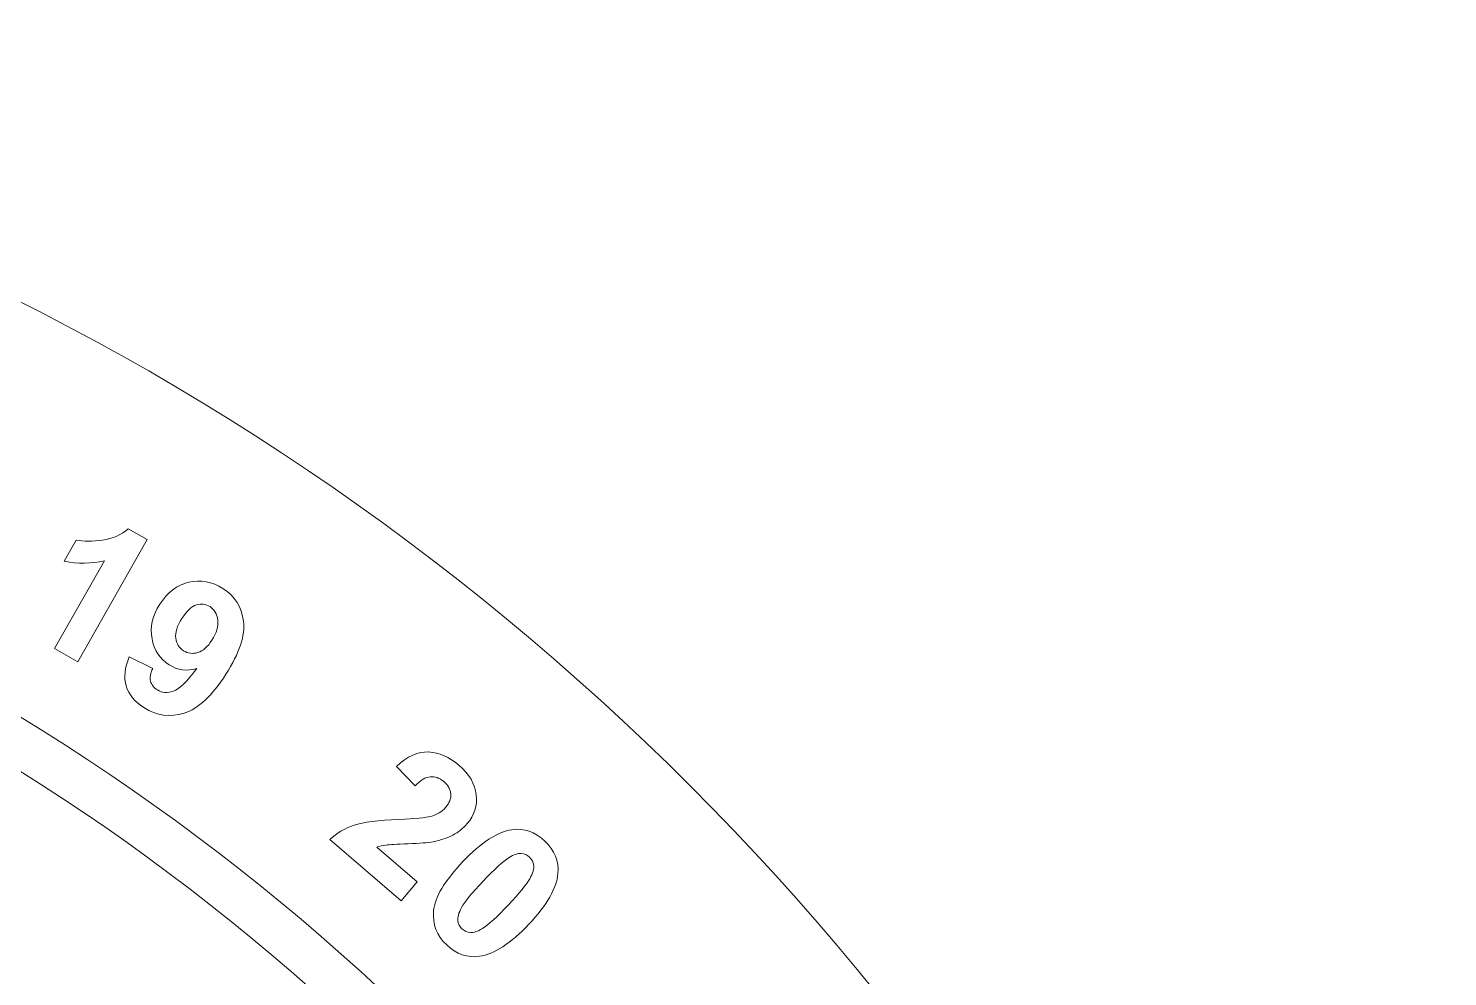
# Model space of a CAD drawing. Header units: millimetres. Extents: x -84 to 196, y -140 to 140.
# Drawn here: x 118.9 to 195.7, y 88.7 to 140 of the extents above; entities that cross this region are included whole.
import ezdxf

# ---------------------------------------------------------------- set-up
doc = ezdxf.new("R2010")
doc.units = ezdxf.units.MM
doc.header["$MEASUREMENT"] = 0
doc.layers.add('Layer 1', color=7, linetype='Continuous')

msp = doc.modelspace()

# ---------------------------------------------------------------- linework, layer by layer
at = {"layer": 'Layer 1', "color": 250, "lineweight": 9}
for points, knots in [([(55.7075, 140.0117), (133.0273, 140.0117), (195.7074, 77.3315), (195.7074, 0.0116), (195.7074, 0.0116), (195.7074, -77.3083), (133.0273, -139.9884), (55.7074, -139.9884), (55.7074, -139.9884), (-21.6125, -139.9884), (-84.2927, -77.3083), (-84.2927, 0.0116), (-84.2927, 0.0116), (-84.2927, 77.3315), (-21.6125, 140.0116), (55.7075, 140.0117)], [0, 0, 0, 0, 0.2, 0.2, 0.2, 0.2, 0.4, 0.4, 0.4, 0.4, 0.6, 0.6, 0.6, 0.6, 1, 1, 1, 1]), ([(56.199, 120.1045), (122.473, 120.1045), (176.1989, 66.3785), (176.1989, 0.1044), (176.1989, 0.1044), (176.1989, -66.1697), (122.473, -119.8956), (56.1989, -119.8956), (56.1989, -119.8956), (-10.0752, -119.8956), (-63.8011, -66.1697), (-63.8011, 0.1044), (-63.8011, 0.1044), (-63.8011, 66.3785), (-10.0752, 120.1044), (56.199, 120.1045)], [0, 0, 0, 0, 0.2, 0.2, 0.2, 0.2, 0.4, 0.4, 0.4, 0.4, 0.6, 0.6, 0.6, 0.6, 1, 1, 1, 1]), ([(56.199, 117.6046), (121.0925, 117.6046), (173.6989, 64.9979), (173.6989, 0.1044), (173.6989, 0.1044), (173.6989, -64.7891), (121.0924, -117.3956), (56.1989, -117.3956), (56.1989, -117.3956), (-8.6946, -117.3956), (-61.3011, -64.7891), (-61.3011, 0.1044), (-61.3011, 0.1044), (-61.3011, 64.998), (-8.6946, 117.6044), (56.199, 117.6046)], [0, 0, 0, 0, 0.2, 0.2, 0.2, 0.2, 0.4, 0.4, 0.4, 0.4, 0.6, 0.6, 0.6, 0.6, 1, 1, 1, 1]), ([(121.5545, 105.7213), (121.5545, 105.7213), (120.2938, 106.4374), (120.2938, 106.4374), (120.2938, 106.4374), (120.2938, 106.4374), (122.9906, 111.1934), (122.9906, 111.1934), (122.9906, 111.1934), (122.2859, 111.0246), (121.561, 111.0129), (120.8178, 111.1616), (120.8178, 111.1616), (120.8178, 111.1616), (121.4674, 112.3072), (121.4674, 112.3072), (121.4674, 112.3072), (121.8577, 112.2277), (122.3321, 112.2296), (122.8891, 112.3113), (122.8891, 112.3113), (123.4464, 112.393), (123.9093, 112.5941), (124.28, 112.9131), (124.28, 112.9131), (124.28, 112.9131), (125.3056, 112.3317), (125.3056, 112.3317), (125.3056, 112.3317), (125.3056, 112.3317), (121.5545, 105.7213), (121.5545, 105.7213)], [0, 0, 0, 0, 0.1111111, 0.1111111, 0.1111111, 0.1111111, 0.2222222, 0.2222222, 0.2222222, 0.2222222, 0.3333333, 0.3333333, 0.3333333, 0.3333333, 0.4444444, 0.4444444, 0.4444444, 0.4444444, 0.5555556, 0.5555556, 0.5555556, 0.5555556, 0.6666667, 0.6666667, 0.6666667, 0.6666667, 0.7777778, 0.7777778, 0.7777778, 0.7777778, 1, 1, 1, 1]), ([(124.3382, 105.9809), (124.3382, 105.9809), (125.6036, 105.3545), (125.6036, 105.3545), (125.6036, 105.3545), (125.4796, 105.0947), (125.4416, 104.8687), (125.4882, 104.6749), (125.4882, 104.6749), (125.5367, 104.4811), (125.6608, 104.321), (125.8607, 104.1931), (125.8607, 104.1931), (126.1136, 104.0321), (126.4029, 104.0101), (126.727, 104.1297), (126.727, 104.1297), (127.053, 104.2491), (127.4727, 104.6583), (127.9902, 105.3573), (127.9902, 105.3573), (127.4546, 105.1965), (126.9552, 105.2648), (126.4936, 105.5592), (126.4936, 105.5592), (125.9931, 105.8799), (125.6824, 106.3496), (125.567, 106.9701), (125.567, 106.9701), (125.4498, 107.5888), (125.5901, 108.2102), (125.9862, 108.8309), (125.9862, 108.8309), (126.3999, 109.4784), (126.9238, 109.8772), (127.5617, 110.0263), (127.5617, 110.0263), (128.1998, 110.1771), (128.8157, 110.0632), (129.41, 109.6828), (129.41, 109.6828), (130.0573, 109.2694), (130.4283, 108.6799), (130.5232, 107.9147), (130.5232, 107.9147), (130.6199, 107.1497), (130.301, 106.194), (129.5684, 105.048), (129.5684, 105.048), (128.8236, 103.8808), (128.0697, 103.1774), (127.3087, 102.9378), (127.3087, 102.9378), (126.546, 102.6968), (125.8187, 102.7977), (125.1237, 103.2411), (125.1237, 103.2411), (124.6251, 103.5602), (124.3076, 103.9504), (124.1682, 104.412), (124.1682, 104.412), (124.0306, 104.8736), (124.0864, 105.3958), (124.3382, 105.9809)], [0, 0, 0, 0, 0.0588235, 0.0588235, 0.0588235, 0.0588235, 0.1176471, 0.1176471, 0.1176471, 0.1176471, 0.1764706, 0.1764706, 0.1764706, 0.1764706, 0.2352941, 0.2352941, 0.2352941, 0.2352941, 0.2941176, 0.2941176, 0.2941176, 0.2941176, 0.3529412, 0.3529412, 0.3529412, 0.3529412, 0.4117647, 0.4117647, 0.4117647, 0.4117647, 0.4705882, 0.4705882, 0.4705882, 0.4705882, 0.5294118, 0.5294118, 0.5294118, 0.5294118, 0.5882353, 0.5882353, 0.5882353, 0.5882353, 0.6470588, 0.6470588, 0.6470588, 0.6470588, 0.7058824, 0.7058824, 0.7058824, 0.7058824, 0.7647059, 0.7647059, 0.7647059, 0.7647059, 0.8235294, 0.8235294, 0.8235294, 0.8235294, 0.8823529, 0.8823529, 0.8823529, 0.8823529, 1, 1, 1, 1]), ([(128.8113, 106.8848), (129.0638, 107.2791), (129.1679, 107.6428), (129.1258, 107.9777), (129.1258, 107.9777), (129.084, 108.311), (128.9437, 108.5538), (128.7067, 108.7045), (128.7067, 108.7045), (128.4803, 108.8501), (128.235, 108.8807), (127.9708, 108.7968), (127.9708, 108.7968), (127.7084, 108.7148), (127.4465, 108.47), (127.1871, 108.0633), (127.1871, 108.0633), (126.9242, 107.6514), (126.8127, 107.2961), (126.851, 107), (126.851, 107), (126.8913, 106.7038), (127.0314, 106.4769), (127.2754, 106.3209), (127.2754, 106.3209), (127.5108, 106.172), (127.7682, 106.1377), (128.0484, 106.22), (128.0484, 106.22), (128.3268, 106.3042), (128.5815, 106.5256), (128.8113, 106.8848)], [0, 0, 0, 0, 0.1111111, 0.1111111, 0.1111111, 0.1111111, 0.2222222, 0.2222222, 0.2222222, 0.2222222, 0.3333333, 0.3333333, 0.3333333, 0.3333333, 0.4444444, 0.4444444, 0.4444444, 0.4444444, 0.5555556, 0.5555556, 0.5555556, 0.5555556, 0.6666667, 0.6666667, 0.6666667, 0.6666667, 0.7777778, 0.7777778, 0.7777778, 0.7777778, 1, 1, 1, 1]), ([(139.9304, 93.8074), (139.9304, 93.8074), (139.0541, 92.7825), (139.0541, 92.7825), (139.0541, 92.7825), (139.0541, 92.7825), (135.1871, 96.0924), (135.1871, 96.0924), (135.1871, 96.0924), (135.5616, 96.445), (136.0015, 96.7041), (136.5069, 96.8719), (136.5069, 96.8719), (137.0128, 97.0399), (137.82, 97.1451), (138.9294, 97.1882), (138.9294, 97.1882), (139.8236, 97.227), (140.3966, 97.2786), (140.6503, 97.3483), (140.6503, 97.3483), (140.9976, 97.4451), (141.2649, 97.6048), (141.4562, 97.8277), (141.4562, 97.8277), (141.6671, 98.074), (141.7631, 98.3192), (141.7427, 98.5643), (141.7427, 98.5643), (141.7243, 98.8096), (141.598, 99.033), (141.3662, 99.2315), (141.3662, 99.2315), (141.1345, 99.4301), (140.8923, 99.5171), (140.6384, 99.495), (140.6384, 99.495), (140.3828, 99.4729), (140.1082, 99.3095), (139.8113, 99.0049), (139.8113, 99.0049), (139.8113, 99.0049), (138.8054, 100.0558), (138.8054, 100.0558), (138.8054, 100.0558), (139.3906, 100.6066), (139.9699, 100.8664), (140.5415, 100.8351), (140.5415, 100.8351), (141.1133, 100.8041), (141.6574, 100.5661), (142.1759, 100.1236), (142.1759, 100.1236), (142.744, 99.6373), (143.0582, 99.1022), (143.1205, 98.5168), (143.1205, 98.5168), (143.183, 97.9333), (143.0189, 97.4139), (142.6291, 96.9592), (142.6291, 96.9592), (142.4081, 96.699), (142.1511, 96.4917), (141.8572, 96.3371), (141.8572, 96.3371), (141.5633, 96.1825), (141.2055, 96.0646), (140.7861, 95.9801), (140.7861, 95.9801), (140.5061, 95.9245), (140.0562, 95.8855), (139.4337, 95.8655), (139.4337, 95.8655), (138.813, 95.8437), (138.4108, 95.8209), (138.2292, 95.7955), (138.2292, 95.7955), (138.0458, 95.7703), (137.8838, 95.7325), (137.741, 95.6826), (137.741, 95.6826), (137.741, 95.6826), (139.9304, 93.8074), (139.9304, 93.8074)], [0, 0, 0, 0, 0.0454545, 0.0454545, 0.0454545, 0.0454545, 0.0909091, 0.0909091, 0.0909091, 0.0909091, 0.1363636, 0.1363636, 0.1363636, 0.1363636, 0.1818182, 0.1818182, 0.1818182, 0.1818182, 0.2272727, 0.2272727, 0.2272727, 0.2272727, 0.2727273, 0.2727273, 0.2727273, 0.2727273, 0.3181818, 0.3181818, 0.3181818, 0.3181818, 0.3636364, 0.3636364, 0.3636364, 0.3636364, 0.4090909, 0.4090909, 0.4090909, 0.4090909, 0.4545455, 0.4545455, 0.4545455, 0.4545455, 0.5, 0.5, 0.5, 0.5, 0.5454545, 0.5454545, 0.5454545, 0.5454545, 0.5909091, 0.5909091, 0.5909091, 0.5909091, 0.6363636, 0.6363636, 0.6363636, 0.6363636, 0.6818182, 0.6818182, 0.6818182, 0.6818182, 0.7272727, 0.7272727, 0.7272727, 0.7272727, 0.7727273, 0.7727273, 0.7727273, 0.7727273, 0.8181818, 0.8181818, 0.8181818, 0.8181818, 0.8636364, 0.8636364, 0.8636364, 0.8636364, 0.9090909, 0.9090909, 0.9090909, 0.9090909, 1, 1, 1, 1]), ([(56.199, 97.6045), (110.0469, 97.6045), (153.6989, 53.9522), (153.6989, 0.1044), (153.6989, 0.1044), (153.6989, -53.7434), (110.0467, -97.3956), (56.1989, -97.3956), (56.1989, -97.3956), (2.3512, -97.3956), (-41.3011, -53.7434), (-41.3011, 0.1044), (-41.3011, 0.1044), (-41.3011, 53.9523), (2.3511, 97.6044), (56.199, 97.6045)], [0, 0, 0, 0, 0.2, 0.2, 0.2, 0.2, 0.4, 0.4, 0.4, 0.4, 0.6, 0.6, 0.6, 0.6, 1, 1, 1, 1]), ([(146.8338, 96.0112), (147.3674, 95.5078), (147.6034, 94.9233), (147.5453, 94.258), (147.5453, 94.258), (147.4774, 93.4692), (146.9494, 92.5526), (145.9621, 91.5083), (145.9621, 91.5083), (144.9782, 90.4677), (144.0906, 89.8895), (143.2992, 89.7741), (143.2992, 89.7741), (142.6454, 89.6807), (142.0533, 89.8855), (141.5196, 90.3889), (141.5196, 90.3889), (140.9843, 90.8959), (140.7462, 91.5101), (140.8076, 92.2318), (140.8076, 92.2318), (140.869, 92.9537), (141.3985, 93.8437), (142.3983, 94.9004), (142.3983, 94.9004), (143.377, 95.936), (144.2627, 96.5121), (145.0541, 96.6275), (145.0541, 96.6275), (145.7081, 96.721), (146.3001, 96.5162), (146.8338, 96.0112)], [0, 0, 0, 0, 0.1111111, 0.1111111, 0.1111111, 0.1111111, 0.2222222, 0.2222222, 0.2222222, 0.2222222, 0.3333333, 0.3333333, 0.3333333, 0.3333333, 0.4444444, 0.4444444, 0.4444444, 0.4444444, 0.5555556, 0.5555556, 0.5555556, 0.5555556, 0.6666667, 0.6666667, 0.6666667, 0.6666667, 0.7777778, 0.7777778, 0.7777778, 0.7777778, 1, 1, 1, 1]), ([(146.0059, 95.1369), (145.8784, 95.2579), (145.7262, 95.3242), (145.5497, 95.3373), (145.5497, 95.3373), (145.3715, 95.3506), (145.1566, 95.2787), (144.9036, 95.1203), (144.9036, 95.1203), (144.5732, 94.9158), (144.1026, 94.4916), (143.4905, 93.8444), (143.4905, 93.8444), (142.8802, 93.1991), (142.493, 92.7242), (142.3305, 92.4217), (142.3305, 92.4217), (142.1666, 92.1175), (142.0971, 91.879), (142.121, 91.7062), (142.121, 91.7062), (142.1432, 91.5337), (142.2197, 91.3857), (142.3474, 91.2647), (142.3474, 91.2647), (142.4751, 91.1437), (142.6271, 91.0774), (142.8036, 91.0643), (142.8036, 91.0643), (142.9802, 91.0513), (143.1966, 91.1229), (143.4498, 91.2812), (143.4498, 91.2812), (143.7787, 91.4825), (144.2472, 91.9064), (144.8575, 92.5519), (144.8575, 92.5519), (145.4698, 93.1991), (145.8551, 93.6738), (146.0192, 93.9763), (146.0192, 93.9763), (146.1816, 94.2788), (146.2526, 94.5191), (146.2306, 94.6936), (146.2306, 94.6936), (146.2086, 94.8684), (146.1335, 95.0159), (146.0059, 95.1369)], [0, 0, 0, 0, 0.0769231, 0.0769231, 0.0769231, 0.0769231, 0.1538462, 0.1538462, 0.1538462, 0.1538462, 0.2307692, 0.2307692, 0.2307692, 0.2307692, 0.3076923, 0.3076923, 0.3076923, 0.3076923, 0.3846154, 0.3846154, 0.3846154, 0.3846154, 0.4615385, 0.4615385, 0.4615385, 0.4615385, 0.5384615, 0.5384615, 0.5384615, 0.5384615, 0.6153846, 0.6153846, 0.6153846, 0.6153846, 0.6923077, 0.6923077, 0.6923077, 0.6923077, 0.7692308, 0.7692308, 0.7692308, 0.7692308, 0.8461538, 0.8461538, 0.8461538, 0.8461538, 1, 1, 1, 1]), ([(56.199, 95.1045), (108.6662, 95.1045), (151.1989, 52.5714), (151.1989, 0.1044), (151.1989, 0.1044), (151.1989, -52.3626), (108.666, -94.8956), (56.1989, -94.8956), (56.1989, -94.8956), (3.7318, -94.8956), (-38.8011, -52.3626), (-38.8011, 0.1044), (-38.8011, 0.1044), (-38.8011, 52.5715), (3.7318, 95.1044), (56.199, 95.1045)], [0, 0, 0, 0, 0.2, 0.2, 0.2, 0.2, 0.4, 0.4, 0.4, 0.4, 0.6, 0.6, 0.6, 0.6, 1, 1, 1, 1])]:
    msp.add_open_spline(points, degree=3, knots=knots, dxfattribs=at)

doc.saveas('drawing.dxf')
